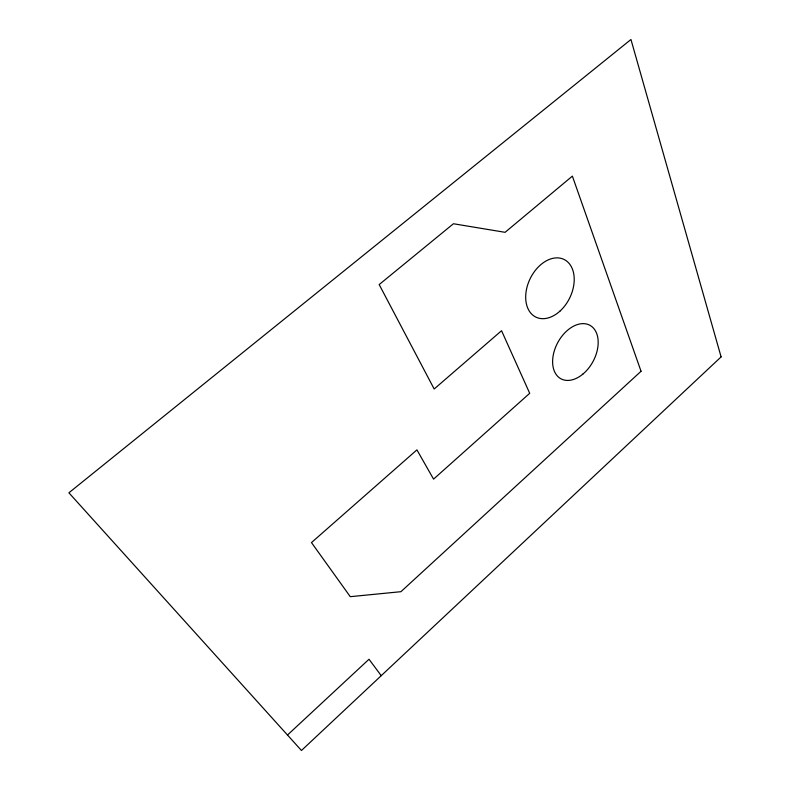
<?xml version="1.0" encoding="UTF-8"?>
<svg xmlns="http://www.w3.org/2000/svg" width="790" height="790" viewBox="0 0 790 790"><rect width="100%" height="100%" fill="white"/><g stroke="black" fill="none" stroke-linecap="round" stroke-linejoin="round"><path stroke-width="1.19" d="M287.491 735.026L369.009 659.255L381.234 675.667M721.102 356.902L301.454 750.5L68.898 492.802L630.953 39.5L721.102 356.902M641.045 371.27L400.935 591.69L350.276 596.677L311.477 542.582L416.923 449.875L433.562 479.125L529.705 393.301L501.551 330.714L434.174 389.006L379.18 284.568L453.43 223.748L505.087 232.319L572.375 176.121L641.045 371.27M582.961 374.035A30.415 20.007 -61.6 0 0 590.209 325.47A30.415 20.007 -61.6 0 0 553 356.596A30.415 20.007 -61.6 0 0 582.961 374.035M559.942 311.142A32.084 22.002 -64 0 0 564.119 259.485A32.084 22.002 -64 0 0 525.804 294.196A32.084 22.002 -64 0 0 559.942 311.142"/></g></svg>
